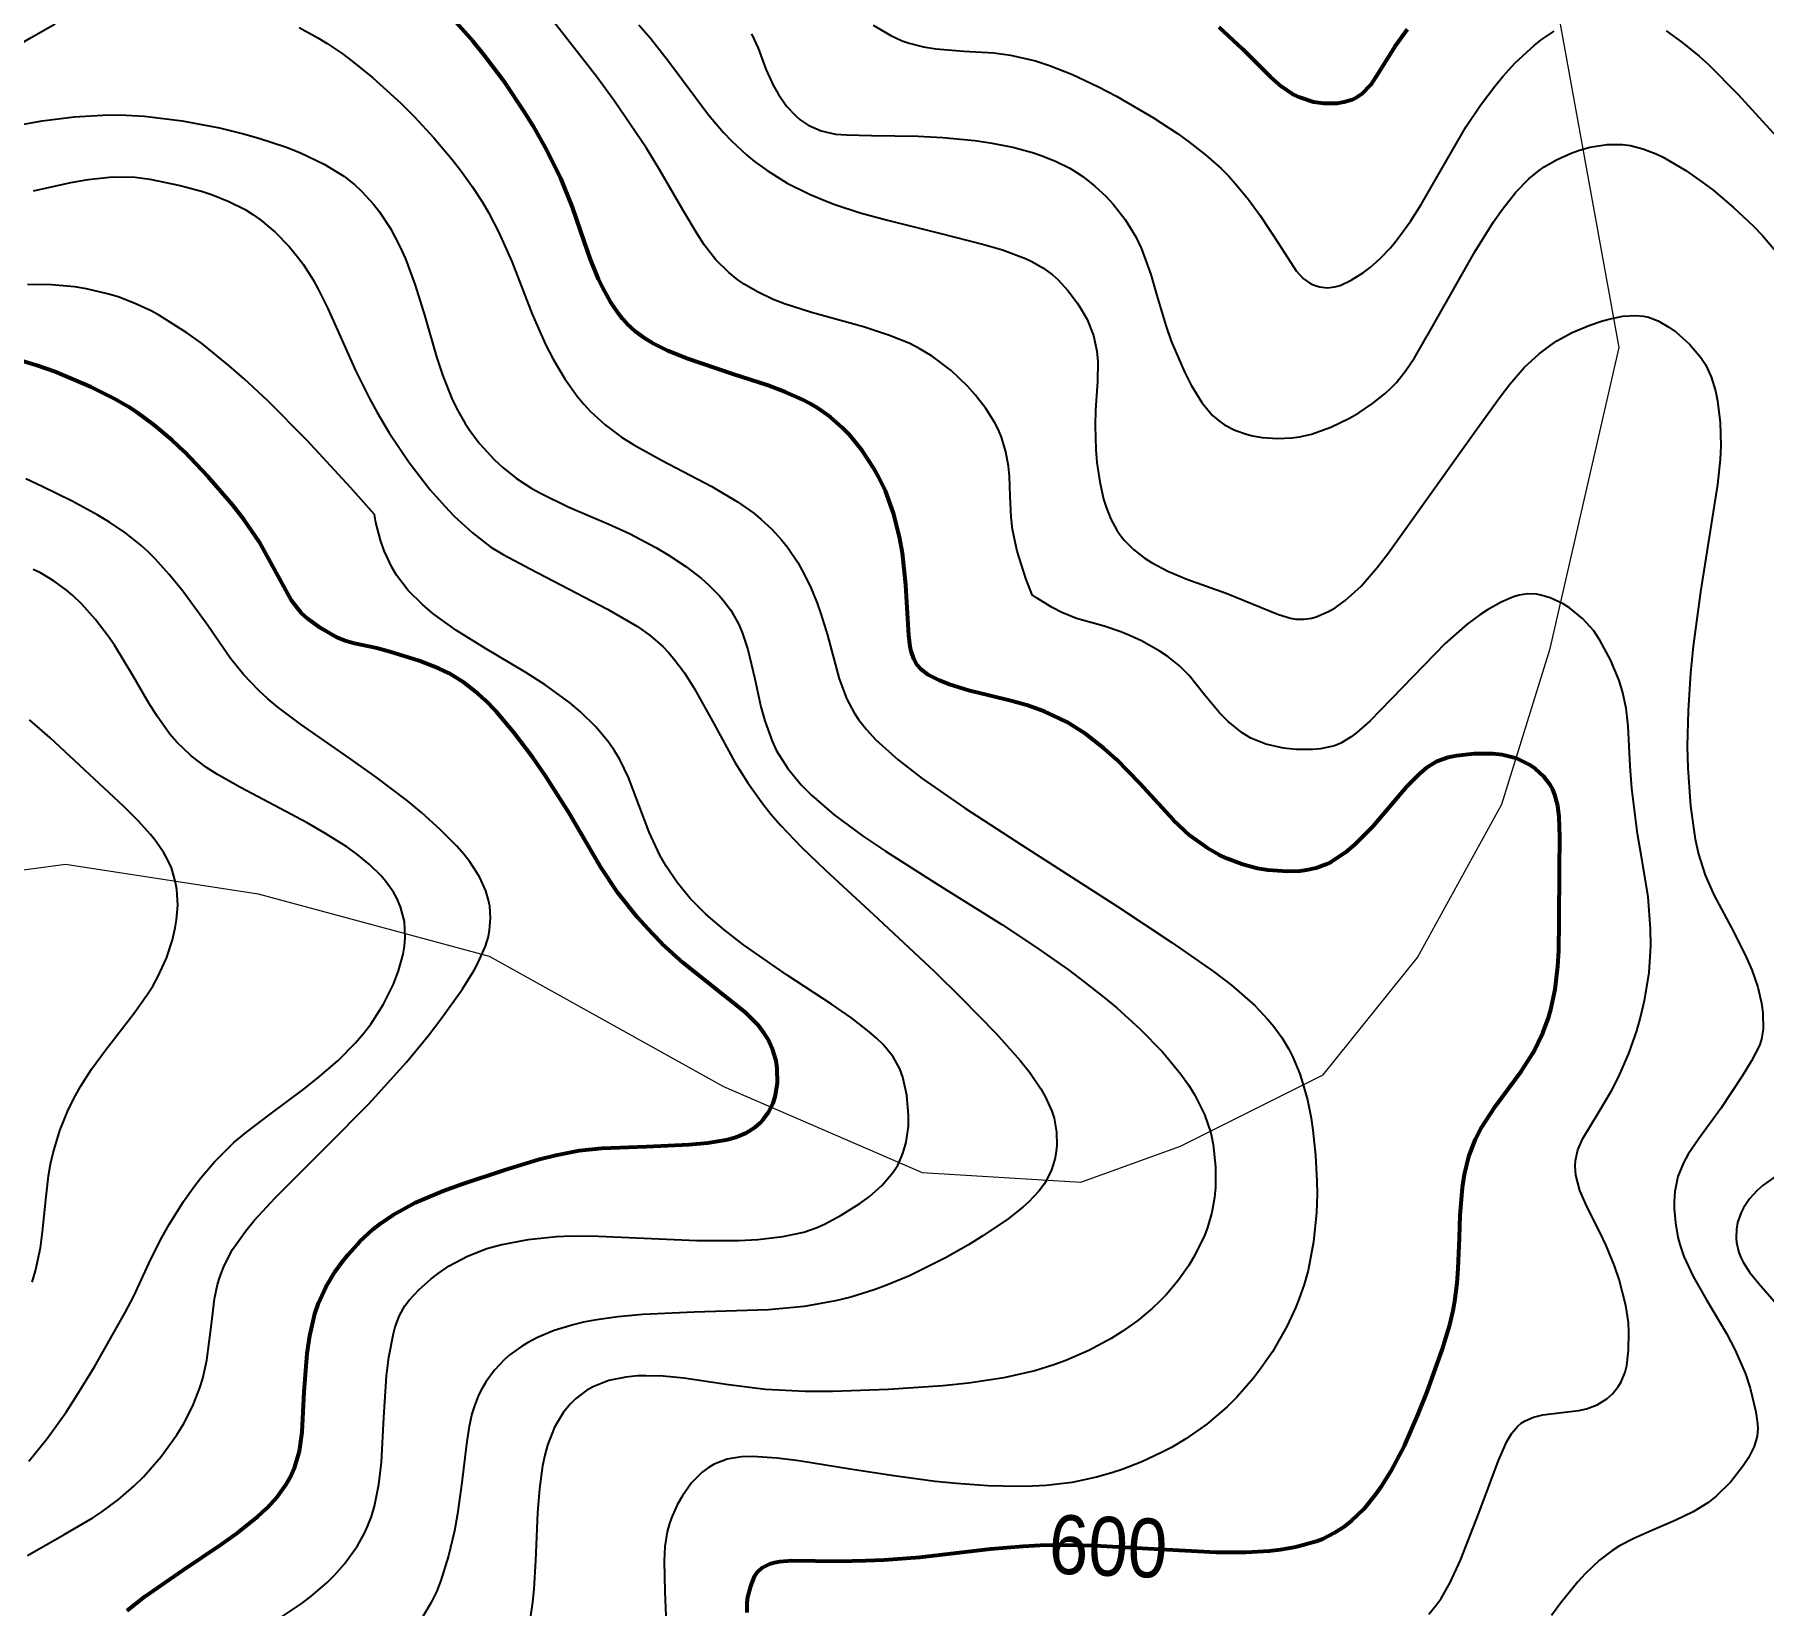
# Model space of a CAD drawing. Header units: metres. Extents: x 545098 to 555652, y 1854398 to 1862642.
# Drawn here: x 550343.5 to 550842.8, y 1857066.7 to 1857520.5 of the extents above; entities that cross this region are included whole.
import ezdxf
from ezdxf.enums import TextEntityAlignment as Align

# ---------------------------------------------------------------- set-up
doc = ezdxf.new("R2010")
doc.units = ezdxf.units.M
doc.header["$LTSCALE"] = 6.8
for name, color, linetype, lineweight in [('1', 7, 'Continuous', 25), ('2', 7, 'Continuous', 53), ('53', 7, 'Continuous', 13)]:
    doc.layers.add(name, color=color, linetype=linetype, lineweight=lineweight)
doc.layers.add('4', color=7, linetype='Continuous')

msp = doc.modelspace()

# ---------------------------------------------------------------- linework, layer by layer
at = {"layer": '1'}
for points in [[(550598.94, 1857429.89), (550596.25, 1857431.24), (550590.36, 1857433.64), (550582.87, 1857436.06), (550567.88, 1857440.25), (550560.07, 1857442.75), (550556.79, 1857444.04), (550552.28, 1857446.18), (550548.47, 1857448.42), (550546.62, 1857449.69), (550543.96, 1857451.78), (550540.24, 1857455.44), (550536.9, 1857459.75), (550534.82, 1857462.94), (550530.75, 1857469.9), (550524.1, 1857481.4), (550520.23, 1857487.69), (550510.99, 1857501.34), (550505.76, 1857508.44), (550489.84, 1857528.78)], [(550259.24, 1857522.89), (550266.4, 1857520.25), (550269.82, 1857518.73), (550273.15, 1857517.05), (550279.56, 1857513.43), (550291.31, 1857506.55), (550296.63, 1857504.14), (550299.15, 1857503.36), (550300.79, 1857503.01), (550303.99, 1857502.67), (550305.56, 1857502.68), (550308.68, 1857503.01), (550311.81, 1857503.73), (550313.92, 1857504.42), (550318.28, 1857506.19), (550326.14, 1857510.18), (550342.45, 1857519.73), (550349.37, 1857523.68)], [(550517.99, 1857523.36), (550521.36, 1857519.46), (550526.61, 1857512.86), (550538.15, 1857497.36), (550542.5, 1857492.23), (550544.8, 1857489.79), (550549.13, 1857485.75), (550551.42, 1857483.87), (550555.03, 1857481.22), (550560.88, 1857477.61), (550567.31, 1857474.4), (550570.76, 1857472.94), (550574.37, 1857471.57), (550581.96, 1857469.08), (550589.78, 1857466.88), (550604.89, 1857463.13), (550617.67, 1857459.89), (550623.01, 1857458.32), (550629.65, 1857455.88), (550631.51, 1857455.02), (550634.73, 1857453.19), (550637.43, 1857451.2), (550639.02, 1857449.77), (550641.9, 1857446.62), (550644.57, 1857443.07), (550645.8, 1857441.17), (550647.45, 1857438.21), (550649.32, 1857433.64), (550650.31, 1857429.06), (550650.57, 1857426.05), (550650.48, 1857420.28), (550649.92, 1857412.07), (550649.78, 1857407.56), (550650, 1857400.66), (550650.33, 1857396.94), (550651.14, 1857391.28), (550652.22, 1857386.35), (550652.94, 1857383.96), (550654.3, 1857380.52), (550656.04, 1857377.31), (550657.08, 1857375.81), (550658.25, 1857374.38), (550660.91, 1857371.74), (550663.93, 1857369.39), (550666.12, 1857367.98), (550670.78, 1857365.5), (550676.3, 1857363.19), (550687.63, 1857359.14), (550702.81, 1857352.99), (550706.24, 1857351.96), (550707.81, 1857351.68), (550710.09, 1857351.6), (550712.42, 1857351.95), (550713.65, 1857352.29), (550717.19, 1857353.83), (550719.09, 1857354.93), (550722.05, 1857357.03), (550726.63, 1857361.18), (550731.3, 1857366.56), (550734.55, 1857370.83), (550741.76, 1857380.9), (550760.28, 1857406.86), (550766.76, 1857415.87), (550769.59, 1857419.56), (550773.73, 1857424.31), (550778.06, 1857428.32), (550781.1, 1857430.63), (550783.2, 1857432.02)], [(550585.66, 1857523.28), (550590.8, 1857520.31), (550594.07, 1857518.77), (550596.07, 1857518.03), (550600.2, 1857517), (550603.8, 1857516.44), (550611.92, 1857515.71), (550620.54, 1857515.22), (550625.31, 1857514.61), (550632.54, 1857512.95), (550636.59, 1857511.65), (550643.29, 1857509.01), (550650.74, 1857505.48), (550655.98, 1857502.71), (550666.65, 1857496.47), (550673.56, 1857491.96), (550676.9, 1857489.59), (550681.69, 1857485.84), (550686.2, 1857481.81), (550688.32, 1857479.68), (550690.36, 1857477.46), (550694.13, 1857472.87), (550697.48, 1857468.28), (550702.85, 1857460.08), (550707.89, 1857452.31), (550709.91, 1857450.08), (550712.11, 1857448.57), (550713.67, 1857447.92), (550714.72, 1857447.63), (550716.81, 1857447.39), (550719.06, 1857447.64), (550720.56, 1857448.09), (550723.72, 1857449.59), (550727.3, 1857451.84), (550729.21, 1857453.27), (550732.14, 1857455.83), (550735.09, 1857458.93), (550737.06, 1857461.3), (550741, 1857466.75), (550743.97, 1857471.46), (550750.1, 1857482.13), (550756.99, 1857493.94), (550761.11, 1857500.14), (550765.3, 1857505.71), (550767.57, 1857508.44), (550771.12, 1857512.34), (550776.71, 1857517.51), (550778.61, 1857518.99), (550782.41, 1857521.55)], [(550419.89, 1857522.54), (550425.25, 1857519.64), (550428.01, 1857517.94), (550432.28, 1857515.05), (550435.2, 1857512.89), (550441.19, 1857508.05), (550449.22, 1857500.74), (550453.15, 1857496.82), (550458.82, 1857490.7), (550464.09, 1857484.45), (550466.52, 1857481.32), (550469.86, 1857476.67), (550472.8, 1857472.1), (550474.54, 1857469.12), (550477.6, 1857463.31), (550481.33, 1857454.97), (550487.23, 1857439.77), (550491.17, 1857430.83), (550493.28, 1857426.73), (550496.63, 1857421.08), (550500.22, 1857416.04), (550502.11, 1857413.75), (550504.08, 1857411.63), (550508.31, 1857407.77), (550513.04, 1857404.26), (550516.54, 1857402.03), (550524.59, 1857397.55), (550539.08, 1857390.02), (550546.5, 1857385.56), (550551.17, 1857382.24), (550553.37, 1857380.46), (550556.46, 1857377.63), (550559.23, 1857374.59), (550560.91, 1857372.46), (550563.89, 1857368.01), (550565.21, 1857365.72), (550567.54, 1857361.03), (550569.48, 1857356.3), (550570.59, 1857353.16), (550572.45, 1857347.04), (550575.84, 1857334.43), (550578.12, 1857328.52), (550580.21, 1857324.63), (550581.49, 1857322.69), (550583.76, 1857319.77), (550586.46, 1857316.82), (550592.86, 1857311.01), (550599.84, 1857305.57), (550612.03, 1857297.14), (550628.52, 1857286.44), (550656.27, 1857268.62), (550672, 1857258.24), (550684.03, 1857249.86), (550689.2, 1857245.91), (550695.93, 1857240.02), (550699.73, 1857236.01), (550701.43, 1857233.94), (550703.72, 1857230.74), (550705.72, 1857227.4), (550706.89, 1857225.09), (550708.89, 1857220.31), (550709.74, 1857217.83), (550711.13, 1857212.76), (550712.19, 1857207.52), (550712.72, 1857203.97), (550713.48, 1857196.72), (550713.86, 1857189.37), (550713.9, 1857185.67), (550713.74, 1857180.11), (550712.92, 1857171.77), (550711.29, 1857163.5), (550710.14, 1857159.41), (550708.73, 1857155.37), (550707.67, 1857152.7), (550705.25, 1857147.48), (550700.99, 1857140), (550697.8, 1857135.31), (550695.53, 1857132.34), (550690.74, 1857126.86), (550687.92, 1857124.06), (550682.07, 1857119.07), (550675.98, 1857114.83), (550671.82, 1857112.37), (550669.01, 1857110.88), (550663.33, 1857108.23), (550657.59, 1857105.97), (550654.67, 1857104.99)], [(550550.58, 1857520.79), (550552.47, 1857516.6)], [(550814.73, 1857521.57), (550819.29, 1857518.38), (550824.27, 1857514.31), (550826.92, 1857511.92), (550835.45, 1857503.36), (550853.75, 1857483.31)], [(550552.47, 1857516.6), (550554.69, 1857510.54), (550556.8, 1857505.91), (550558.2, 1857503.43), (550560.67, 1857499.87), (550563.23, 1857497.12), (550564.63, 1857495.93), (550566.89, 1857494.39), (550570.63, 1857492.72), (550574.83, 1857491.81), (550577.95, 1857491.53), (550585.22, 1857491.37), (550598.7, 1857491.16), (550605.85, 1857490.82), (550615.07, 1857489.95), (550619.52, 1857489.29), (550626.06, 1857487.99), (550631.73, 1857486.46), (550634.5, 1857485.54), (550638.55, 1857483.9), (550642.46, 1857481.92), (550644.36, 1857480.77), (550646.2, 1857479.53), (550649.72, 1857476.76), (550652.97, 1857473.71), (550654.96, 1857471.56), (550658.45, 1857467.13), (550661.52, 1857462.07), (550663.17, 1857458.61), (550665.86, 1857451.23), (550667.66, 1857445.13), (550670.26, 1857436.45), (550671.78, 1857431.99), (550675.47, 1857423.27), (550677.51, 1857419.29), (550680.64, 1857414.21), (550683.7, 1857410.51), (550685.77, 1857408.71), (550687.18, 1857407.75), (550690.18, 1857406.22), (550693.48, 1857405.07), (550695.25, 1857404.63), (550698.02, 1857404.14), (550702.46, 1857403.84), (550706.66, 1857404.06), (550708.86, 1857404.37), (550712.32, 1857405.14), (550717.91, 1857407.08), (550723.26, 1857409.69), (550725.97, 1857411.27), (550729.94, 1857413.93), (550733.61, 1857416.88), (550735.29, 1857418.45), (550736.83, 1857420.06), (550739.59, 1857423.46), (550742.06, 1857427.13), (550746.86, 1857435.49), (550759.51, 1857457.73), (550764.91, 1857466.39), (550767.49, 1857470.13), (550771.29, 1857474.97), (550775.09, 1857478.87), (550777.69, 1857481.02), (550779.48, 1857482.29), (550783.23, 1857484.49), (550787.29, 1857486.32), (550789.4, 1857487.08), (550792.66, 1857488), (550797.65, 1857488.78), (550802.13, 1857488.76), (550804.43, 1857488.46), (550808.02, 1857487.57), (550811.85, 1857486.1), (550813.89, 1857485.13), (550820.46, 1857481.26), (550825.07, 1857478.04), (550828.17, 1857475.68), (550834.23, 1857470.61), (550839.9, 1857465.25), (550842.56, 1857462.46), (550846.32, 1857458.1)], [(550339.77, 1857494.56), (550345.67, 1857495.61), (550354.94, 1857496.81), (550364.77, 1857497.36), (550369.92, 1857497.3), (550375.23, 1857496.98), (550386.11, 1857495.66), (550396.92, 1857493.58), (550403.83, 1857491.88), (550408.21, 1857490.63)], [(550408.21, 1857490.63), (550416.24, 1857487.97), (550420.24, 1857486.4), (550427.14, 1857483.12), (550432.8, 1857479.59), (550436, 1857477.08), (550437.92, 1857475.31), (550441.36, 1857471.56), (550443.1, 1857469.31), (550446.24, 1857464.5), (550448.97, 1857459.34), (550450.59, 1857455.72), (550453.44, 1857448.12), (550456.19, 1857439.19), (550459.59, 1857427.43), (550461.36, 1857421.97), (550463.99, 1857415.38), (550465.45, 1857412.37), (550467.84, 1857408.15), (550469.14, 1857406.15), (550471.97, 1857402.36), (550476.27, 1857397.66), (550478.68, 1857395.45), (550482.66, 1857392.32), (550487.13, 1857389.4), (550489.56, 1857388.02), (550497.6, 1857384.13), (550509.33, 1857379.07), (550515.27, 1857376.35), (550522.91, 1857372.35), (550526.52, 1857370.21), (550531.59, 1857366.85), (550536.11, 1857363.37), (550538.13, 1857361.6), (550541.29, 1857358.41), (550542.68, 1857356.76), (550544.53, 1857354.2), (550546.86, 1857350.06), (550547.84, 1857347.82), (550549.5, 1857342.9), (550551.46, 1857334.41), (550553.25, 1857326.28), (550554.35, 1857322.23), (550556.48, 1857316.39), (550557.81, 1857313.65), (550561.03, 1857308.52), (550564.92, 1857303.78), (550567.84, 1857300.8), (550574.41, 1857295.1), (550582.85, 1857288.88), (550589.23, 1857284.6), (550604.39, 1857275.02), (550622.85, 1857263.4), (550632.58, 1857256.98), (550642.09, 1857250.31), (550646.65, 1857246.91), (550652.42, 1857242.36), (550656.04, 1857239.32), (550662.72, 1857233.28), (550669.24, 1857226.63), (550674.57, 1857220.22), (550676.76, 1857217.15), (550678.61, 1857214.17), (550681.41, 1857208.51), (550683.19, 1857203.2), (550683.92, 1857199.84), (550684.6, 1857193.46), (550684.58, 1857187.45), (550684.31, 1857184.54), (550683.54, 1857180.24), (550682.29, 1857175.93), (550681.47, 1857173.76), (550678.61, 1857167.87), (550676.84, 1857164.93), (550673.78, 1857160.6), (550670.27, 1857156.46), (550668.37, 1857154.49), (550666.36, 1857152.59), (550662.1, 1857149.05), (550657.56, 1857145.83), (550654.42, 1857143.87), (550647.95, 1857140.38), (550641.31, 1857137.45), (550637.86, 1857136.19), (550632.43, 1857134.53), (550623.44, 1857132.5), (550613.21, 1857130.97), (550605.81, 1857130.18), (550590.11, 1857129.06), (550573.98, 1857128.48), (550566.02, 1857128.51), (550554.55, 1857129.1), (550543.88, 1857130.4), (550530.96, 1857132.32), (550525.03, 1857132.94), (550520.04, 1857133.09), (550517.65, 1857133.01), (550514.2, 1857132.68), (550509.38, 1857131.67), (550505, 1857129.99), (550502.99, 1857128.87)], [(550343.16, 1857475.38), (550353.92, 1857477.77), (550358.91, 1857478.68), (550365.95, 1857479.44), (550372.53, 1857479.31), (550376.8, 1857478.78), (550385.51, 1857476.94), (550391.68, 1857475.26), (550394.84, 1857474.23), (550399.59, 1857472.35), (550404.26, 1857469.99), (550406.53, 1857468.6), (550408.75, 1857467.04), (550413, 1857463.48), (550416.97, 1857459.35), (550419.44, 1857456.33), (550421, 1857454.19), (550423.91, 1857449.68), (550425.41, 1857447.01), (550428.2, 1857441.42), (550436.16, 1857423.5), (550440.2, 1857415.38), (550442.4, 1857411.37), (550445.91, 1857405.45), (550451.62, 1857396.93), (550457.77, 1857389.04), (550461.95, 1857384.3), (550464.69, 1857381.43), (550469.93, 1857376.55), (550475.29, 1857372.49), (550478.8, 1857370.32), (550486.61, 1857366.22), (550508.93, 1857354.58), (550517.6, 1857349.51), (550521.39, 1857346.81), (550524.89, 1857343.76), (550526.53, 1857342.06), (550528.13, 1857340.21), (550531.17, 1857336.11), (550534.09, 1857331.54), (550539.77, 1857321.34), (550545.85, 1857310.18), (550549.49, 1857304.32), (550553.79, 1857298.29), (550556.26, 1857295.22), (550558.96, 1857292.11), (550565.02, 1857285.76), (550571.83, 1857279.18), (550587.12, 1857265.09), (550603.36, 1857249.82), (550611.09, 1857242.29), (550621.25, 1857231.92), (550628.18, 1857224.14), (550630.9, 1857220.71), (550634.14, 1857215.99), (550635.4, 1857213.78), (550637.29, 1857209.55), (550637.93, 1857207.49), (550638.67, 1857203.48), (550638.74, 1857199.63), (550638.46, 1857197.17), (550638.13, 1857195.59)], [(550448.9, 1857150.5), (550450.45, 1857153.28), (550451.65, 1857154.93), (550454.51, 1857158.03), (550458.03, 1857161.1), (550460.02, 1857162.61), (550463.24, 1857164.78), (550468.5, 1857167.62), (550474.13, 1857169.79), (550478.04, 1857170.9), (550486.03, 1857172.43), (550494.26, 1857173.27), (550498.74, 1857173.45), (550506.36, 1857173.4), (550534.76, 1857172.13), (550546.9, 1857172.15), (550552.37, 1857172.44), (550559.61, 1857173.25), (550565.63, 1857174.58), (550569.25, 1857175.83), (550571.61, 1857176.86), (550576.49, 1857179.44), (550581.82, 1857182.81), (550584.49, 1857184.8), (550588.26, 1857188.14), (550591.47, 1857191.9), (550592.77, 1857193.94), (550593.81, 1857196.08), (550594.38, 1857197.55), (550595.22, 1857200.58), (550595.85, 1857205.2), (550595.92, 1857208.26), (550595.43, 1857214.1), (550594.3, 1857219.29), (550593.39, 1857221.71), (550591.42, 1857225.24), (550588.54, 1857228.77), (550586.69, 1857230.58), (550584.55, 1857232.45), (550579.5, 1857236.33), (550573.66, 1857240.38), (550560.84, 1857248.82), (550548.27, 1857257.53), (550542.52, 1857261.96), (550537.33, 1857266.44), (550535, 1857268.7), (550532.85, 1857270.98), (550529.08, 1857275.58), (550525.93, 1857280.28), (550524.11, 1857283.49), (550521.02, 1857290.15), (550514.97, 1857305.95), (550512.47, 1857311.1), (550511.01, 1857313.58), (550509.36, 1857315.98), (550505.58, 1857320.56), (550501.19, 1857324.86), (550497.98, 1857327.57), (550490.99, 1857332.69), (550485.35, 1857336.28), (550473.72, 1857343.16), (550465.31, 1857348.37), (550458.54, 1857353.28), (550455.48, 1857355.87), (550451.4, 1857359.97), (550448.01, 1857364.35), (550446.61, 1857366.66), (550444.4, 1857371.43), (550443.34, 1857374.5), (550442.04, 1857379.54), (550441.62, 1857381.93), (550434.72, 1857389.69), (550422.08, 1857403.34), (550410.82, 1857414.71), (550403.98, 1857421.1), (550399.69, 1857424.88), (550391.69, 1857431.35), (550387.48, 1857434.4), (550379.59, 1857439.35), (550377.1, 1857440.69), (550372.26, 1857442.96), (550367.58, 1857444.73), (550364.52, 1857445.68), (550358.49, 1857447.08), (550355.1, 1857447.63), (550348.31, 1857448.27), (550341.46, 1857448.36)], [(550783.2, 1857432.02), (550787.55, 1857434.44), (550792.65, 1857436.63), (550796.02, 1857437.75), (550798.18, 1857438.35), (550802.18, 1857439.14), (550805.99, 1857439.4), (550808.22, 1857439.18), (550809.63, 1857438.87), (550812.38, 1857437.83), (550815.54, 1857436.03), (550817.62, 1857434.54), (550821.51, 1857431.1), (550824.73, 1857427.28), (550826.06, 1857425.18), (550827.71, 1857421.67), (550828.94, 1857417.65), (550829.56, 1857414.74), (550830.34, 1857408.51), (550830.55, 1857401.73), (550830.36, 1857397.77), (550829.6, 1857390.58), (550824.61, 1857359.52), (550822.57, 1857343.88), (550821.81, 1857336.18), (550821.05, 1857325.12), (550820.84, 1857314.97), (550820.96, 1857308.74), (550821.72, 1857297.58), (550823.07, 1857288.05), (550824.04, 1857283.76), (550825.97, 1857277.73), (550828.52, 1857272), (550834.41, 1857260.99), (550837.96, 1857253.79), (550839.44, 1857250.3), (550841.19, 1857245.3), (550842.29, 1857240.72), (550842.69, 1857237.95), (550842.79, 1857233.19), (550842.32, 1857230.31), (550841.69, 1857228.45), (550839.39, 1857224.03), (550836.67, 1857219.6), (550830.54, 1857210.32), (550824.03, 1857201.4), (550821.12, 1857197.06), (550819.76, 1857194.59), (550818.13, 1857190.59), (550817.24, 1857186.29), (550817.05, 1857183.32), (550817.07, 1857181.31), (550817.42, 1857177.24), (550818.15, 1857173.11), (550818.71, 1857170.96), (550819.87, 1857167.55), (550822.53, 1857161.77), (550826.37, 1857155.02), (550832.13, 1857145.25), (550834.7, 1857140.41), (550837.61, 1857133.61), (550838.98, 1857129.51), (550840.63, 1857122.64), (550841.12, 1857119.17), (550841.18, 1857117.69), (550841.01, 1857115.64), (550840.15, 1857112.63), (550838.49, 1857109.34), (550837.01, 1857107.03), (550833.42, 1857102.45), (550829.18, 1857098.27), (550826.74, 1857096.37), (550822.52, 1857093.76), (550817.52, 1857091.37), (550809.71, 1857088.02), (550805.38, 1857086.05), (550801.27, 1857083.9), (550799.07, 1857082.5), (550795.47, 1857079.74), (550791.45, 1857075.9), (550789.24, 1857073.48), (550784.36, 1857067.47), (550781.66, 1857063.79)], [(550801.01, 1857130.09), (550801.73, 1857131.27), (550802.89, 1857134.06), (550803.37, 1857136.05), (550803.88, 1857140.44), (550803.99, 1857145.57), (550803.82, 1857148.49), (550803.12, 1857153.38), (550801.2, 1857160.83), (550799.84, 1857164.79), (550797.39, 1857170.73), (550795.54, 1857174.57), (550791.89, 1857181.77), (550789.78, 1857186.63), (550788.67, 1857190.97), (550788.48, 1857193.59), (550788.57, 1857195.23), (550789.23, 1857198.32), (550790.62, 1857201.58), (550795.13, 1857208.92), (550799.05, 1857215.58), (550801.08, 1857219.53), (550803.99, 1857226.18), (550806.27, 1857232.75), (550807.25, 1857236.21), (550808.5, 1857241.51), (550809.78, 1857249.51), (550810.27, 1857257.27), (550810.23, 1857262.22), (550809.5, 1857271.41), (550808.91, 1857275.59), (550807.53, 1857283.52), (550806.48, 1857289.58), (550804.82, 1857302.73), (550804.31, 1857309.21), (550803.73, 1857320.74), (550803.17, 1857325.9), (550802.1, 1857330.79), (550801.13, 1857333.91), (550798.67, 1857339.91), (550795.62, 1857345.59), (550793.81, 1857348.24), (550790.61, 1857351.85), (550786.8, 1857354.91), (550784.98, 1857356.04), (550781.27, 1857357.79), (550778.56, 1857358.61), (550777.27, 1857358.83), (550774.76, 1857358.92), (550772.29, 1857358.56), (550770.62, 1857358.09), (550767.09, 1857356.59), (550763.12, 1857354.38), (550760.92, 1857352.93), (550757.28, 1857350.19), (550750.95, 1857344.59), (550729.13, 1857322.2), (550725.43, 1857318.91), (550723.8, 1857317.66), (550720.81, 1857315.84), (550718.9, 1857315.04), (550714.91, 1857314.15), (550712.69, 1857313.96), (550707.9, 1857313.98), (550704.23, 1857314.36), (550699.07, 1857315.5), (550694.74, 1857317.3), (550692.3, 1857318.77), (550688.27, 1857322.04), (550685.76, 1857324.56), (550681.43, 1857329.8), (550676.99, 1857335.4), (550674.19, 1857338.19), (550670.78, 1857340.84), (550668.29, 1857342.48), (550663.18, 1857345.35), (550659.55, 1857347.06), (550657.19, 1857348.01), (550652.37, 1857349.59), (550644.42, 1857351.85), (550640.2, 1857353.53), (550637.39, 1857354.99), (550632.87, 1857357.81), (550631.58, 1857358.7), (550629.75, 1857363.43), (550627.25, 1857371.32), (550625.96, 1857377.57), (550625.56, 1857381.08), (550625.3, 1857387.21), (550625.03, 1857392.98), (550624.75, 1857395.81), (550624, 1857400.03), (550622.74, 1857404.22), (550621.87, 1857406.32), (550620.82, 1857408.41), (550618.25, 1857412.54), (550615.18, 1857416.5), (550612.94, 1857419), (550608.22, 1857423.51), (550602.77, 1857427.63), (550598.94, 1857429.89)], [(550341.41, 1857081.1), (550352.01, 1857087.17), (550360.26, 1857092.02), (550362.85, 1857093.73), (550367.71, 1857097.34), (550372.17, 1857101.18), (550374.94, 1857103.9), (550380.03, 1857109.69), (550384.54, 1857115.99), (550386.53, 1857119.29), (550389.14, 1857124.4), (550391.22, 1857129.62), (550392.04, 1857132.26), (550393.23, 1857137.54), (550394.55, 1857147.95), (550395.47, 1857155.33), (550396.34, 1857159.47), (550396.93, 1857161.51), (550398.1, 1857164.62), (550400.66, 1857169.51), (550404.45, 1857174.92), (550406.9, 1857177.9), (550412.97, 1857184.49), (550428.09, 1857199.55), (550440.05, 1857211.64), (550450.86, 1857223.64), (550457.13, 1857231.25), (550460.83, 1857236.04), (550466.98, 1857244.7), (550470.39, 1857250.21), (550471.72, 1857252.69), (550473.69, 1857257.22), (550474.54, 1857260.01), (550474.9, 1857261.79), (550475.2, 1857265.28), (550474.95, 1857268.75), (550474.61, 1857270.5), (550473.81, 1857273.15), (550471.93, 1857277.25), (550469.15, 1857281.53), (550467.41, 1857283.76), (550465.42, 1857286.06), (550460.74, 1857290.83), (550455.23, 1857295.79), (550451.15, 1857299.16), (550442.15, 1857306.01), (550434.84, 1857311.16), (550420.26, 1857321.32), (550413.76, 1857326.25), (550410.87, 1857328.66), (550408.27, 1857331.04), (550403.82, 1857335.69), (550400.1, 1857340.31), (550393.5, 1857349.77), (550386.29, 1857359.73), (550382.37, 1857364.58), (550378.3, 1857369.08), (550376.23, 1857371.14), (550374.12, 1857373.06), (550369.78, 1857376.53), (550365.13, 1857379.66), (550361.78, 1857381.66), (550354.3, 1857385.71), (550345.62, 1857390.02), (550340.93, 1857392.17)], [(550420.95, 1857215.67), (550425.21, 1857219.04), (550431.03, 1857224.07), (550436.17, 1857229.23), (550438.47, 1857231.91), (550440.59, 1857234.68), (550444.27, 1857240.4), (550447.15, 1857246.2), (550448.59, 1857250.01), (550449.91, 1857254.89), (550450.3, 1857257.21), (550450.51, 1857259.7), (550450.27, 1857264.31), (550449.2, 1857268.49), (550448.08, 1857271.08), (550447.16, 1857272.73), (550444.96, 1857275.86), (550443.52, 1857277.55), (550440.23, 1857280.79), (550436.43, 1857283.89), (550433.61, 1857285.9), (550427.35, 1857289.85), (550422.16, 1857292.8), (550411.13, 1857298.66), (550402.98, 1857302.97), (550396.27, 1857306.78), (550393.13, 1857308.81), (550388.68, 1857312.18), (550384.53, 1857316.15), (550382.56, 1857318.43), (550378.83, 1857323.6), (550376.45, 1857327.4), (550371.81, 1857335.36), (550366.54, 1857344.09), (550364.72, 1857346.77), (550360.96, 1857351.67), (550357.09, 1857355.95), (550354.47, 1857358.47), (550352.7, 1857359.98), (550349.16, 1857362.64), (550345.13, 1857365.03), (550343.07, 1857366)], [(550342.76, 1857160.1), (550343.77, 1857163.34), (550345.18, 1857170.05), (550345.79, 1857174.63), (550346.71, 1857183.9), (550347.53, 1857190.79), (550348.1, 1857194.16), (550348.83, 1857197.47), (550350.77, 1857203.89), (550353.3, 1857210.05), (550355.29, 1857214.03), (550356.75, 1857216.62), (550359.94, 1857221.66), (550363.92, 1857227.14), (550372.17, 1857237.73), (550375.92, 1857242.99), (550377.59, 1857245.65), (550379.08, 1857248.33), (550381.54, 1857253.72), (550383.3, 1857259.04), (550384.09, 1857262.51), (550384.46, 1857264.75), (550384.8, 1857269.06), (550384.57, 1857273.56), (550384.21, 1857275.69), (550382.99, 1857279.77), (550381.8, 1857282.39), (550380.84, 1857284.12), (550378.52, 1857287.54), (550376.97, 1857289.47), (550373.38, 1857293.41), (550369.21, 1857297.53), (550347.99, 1857317.35), (550342.01, 1857322.6)], [(550341.78, 1857108.37), (550347.12, 1857114.97), (550352.55, 1857122.56), (550355.29, 1857126.74), (550360.75, 1857135.64), (550369.6, 1857151.3), (550372.13, 1857156.02), (550377.04, 1857166.76), (550380.24, 1857172.98), (550382.35, 1857176.73), (550386.48, 1857183.39), (550389.52, 1857187.7), (550391.51, 1857190.29), (550395.41, 1857194.85), (550401.05, 1857200.42), (550404.67, 1857203.48), (550411.56, 1857208.67), (550420.95, 1857215.67)], [(550638.13, 1857195.59), (550637.18, 1857192.57), (550635.86, 1857189.75), (550635.03, 1857188.39), (550633.55, 1857186.37), (550630.69, 1857183.32), (550628.93, 1857181.74), (550624.68, 1857178.41), (550617.41, 1857173.49), (550613.24, 1857170.93), (550606.57, 1857167.15), (550596.16, 1857161.97), (550589.31, 1857159.12), (550585.93, 1857157.89), (550579.23, 1857155.8), (550574.77, 1857154.68), (550565.8, 1857153.04), (550555.5, 1857152.07), (550533.99, 1857151.42), (550519.12, 1857150.73), (550511.92, 1857150.07), (550505.15, 1857149.12), (550501.99, 1857148.52), (550499, 1857147.82), (550493.54, 1857146.15), (550488.73, 1857144.13), (550485.85, 1857142.61), (550484.08, 1857141.51), (550480.85, 1857139.16), (550479.21, 1857137.73), (550476.3, 1857134.69), (550473.87, 1857131.39), (550472.51, 1857129.05), (550471.72, 1857127.44), (550470.4, 1857124.07), (550469.81, 1857122.1), (550468.9, 1857117.91), (550468.21, 1857113.29), (550466.88, 1857102.18), (550465.58, 1857093.13), (550464.71, 1857088.3), (550463.04, 1857081), (550460.85, 1857073.95), (550459.53, 1857070.64), (550458.05, 1857067.53), (550454.65, 1857061.86)], [(550846.43, 1857190.77), (550842.72, 1857188.13), (550841.05, 1857186.63), (550838.84, 1857184.19), (550837.06, 1857181.57), (550836.36, 1857180.2), (550835.37, 1857177.37), (550835.02, 1857175.44), (550834.93, 1857172.85), (550835.06, 1857171.55), (550835.73, 1857168.67), (550836.28, 1857167.26), (550836.97, 1857165.88), (550838.82, 1857163.03), (550841.38, 1857159.81), (550849.1, 1857150.91)], [(550414.39, 1857063.14), (550420.43, 1857067.19), (550423.28, 1857069.32), (550427.94, 1857073.32), (550430.06, 1857075.41), (550432.97, 1857078.69), (550436.7, 1857083.9), (550438.73, 1857087.57), (550439.6, 1857089.47), (550440.74, 1857092.4), (550441.65, 1857095.42), (550442.93, 1857101.68), (550443.65, 1857108.13), (550444.3, 1857121.04), (550445.14, 1857133.08), (550445.78, 1857138.44), (550447.09, 1857145.3), (550447.64, 1857147.2), (550448.9, 1857150.5)], [(550502.99, 1857128.87), (550499.72, 1857126.43), (550498.23, 1857124.98), (550496.2, 1857122.52), (550493.62, 1857118.17), (550491.61, 1857113.02), (550490.82, 1857110.15), (550490.19, 1857107.08), (550489.29, 1857100.47), (550488.77, 1857093.5), (550488.18, 1857079.68), (550487.67, 1857071.4), (550487.29, 1857067.61), (550486.49, 1857062.35)], [(550746.17, 1857064.21), (550748.35, 1857066.76), (550749.72, 1857068.73), (550752.37, 1857073.38), (550755.31, 1857079.76), (550760.63, 1857093.36), (550766.35, 1857108.55), (550768.74, 1857114.11), (550770.17, 1857116.51), (550771.89, 1857118.53), (550772.89, 1857119.36), (550773.98, 1857120.05), (550776.43, 1857121.07), (550779.1, 1857121.73), (550784.58, 1857122.41), (550789.51, 1857123.03), (550791.73, 1857123.51), (550794.81, 1857124.65), (550797.58, 1857126.4), (550799.2, 1857127.87), (550801.01, 1857130.09)], [(550654.67, 1857104.99), (550650.2, 1857103.72), (550643.18, 1857102.25), (550635.67, 1857101.35), (550631.68, 1857101.12), (550627.51, 1857101.04), (550618.78, 1857101.27), (550609.71, 1857101.93), (550603.61, 1857102.56), (550591.62, 1857104.11), (550579.01, 1857106.08), (550564.26, 1857108.44), (550557.96, 1857109.26), (550550.8, 1857109.73), (550547.68, 1857109.62), (550543.48, 1857108.93), (550539.74, 1857107.49), (550538, 1857106.46), (550536.33, 1857105.2), (550533.25, 1857102.11), (550530.58, 1857098.41), (550529.06, 1857095.73), (550527.43, 1857091.99), (550526.79, 1857090.1), (550526.23, 1857087.98), (550525.54, 1857083.75), (550525.29, 1857079.5), (550525.55, 1857070.75), (550526.04, 1857056.67)]]:
    msp.add_lwpolyline(points, dxfattribs=at)
at = {"layer": '2'}
for points in [[(550473.36, 1857514.63), (550470.18, 1857518.51), (550465.15, 1857524.11)], [(550739.89, 1857521.98), (550736.4, 1857517.07), (550731.79, 1857509.65), (550729.34, 1857505.9), (550726.9, 1857503.38), (550725.2, 1857502.26), (550724.04, 1857501.71), (550721.62, 1857500.98), (550719.74, 1857500.67), (550715.85, 1857500.6), (550712.87, 1857501.03), (550708.88, 1857502.31), (550706.85, 1857503.33), (550703.73, 1857505.44), (550700.43, 1857508.35), (550692.48, 1857516.28), (550685.58, 1857522.7)], [(550782.68, 1857244.64), (550783.47, 1857251.37), (550783.71, 1857255.87), (550783.86, 1857264.48), (550783.95, 1857279.24), (550784.01, 1857288.65), (550783.87, 1857294.53), (550783.45, 1857297.76), (550782.62, 1857300.92), (550782, 1857302.41), (550781.24, 1857303.81), (550779.31, 1857306.32), (550776.96, 1857308.43), (550775.23, 1857309.6), (550771.57, 1857311.38), (550767.39, 1857312.47), (550764.63, 1857312.77), (550759.25, 1857312.73), (550754.18, 1857312.2), (550751.81, 1857311.7), (550748.49, 1857310.51), (550745.47, 1857308.67), (550743.57, 1857307.09), (550739.78, 1857303.18), (550730.01, 1857291.79), (550724.82, 1857286.56), (550722.08, 1857284.23), (550717.88, 1857281.44), (550716.48, 1857280.75), (550713.68, 1857279.72), (550710.88, 1857279.1), (550709.01, 1857278.86), (550705.28, 1857278.72), (550699.64, 1857279.1), (550696.74, 1857279.6), (550692.18, 1857280.84), (550687.88, 1857282.51), (550685.66, 1857283.56), (550682.3, 1857285.46), (550677.28, 1857289.07), (550672.4, 1857293.62), (550662.69, 1857304.18), (550655.94, 1857311.1), (550652.44, 1857314.28), (550647.05, 1857318.52), (550641.49, 1857321.97), (550637.71, 1857323.85), (550635.17, 1857324.94), (550630.06, 1857326.77), (550626.23, 1857327.89), (550618.77, 1857329.69), (550613.57, 1857330.95), (550607.45, 1857332.84), (550604.82, 1857333.89), (550601.53, 1857335.61), (550599.31, 1857337.32), (550598.44, 1857338.33), (550597.39, 1857340.14), (550596.62, 1857342.42), (550596.34, 1857343.78), (550595.94, 1857346.99), (550595.5, 1857354.89), (550595.14, 1857361.6), (550594.14, 1857370.85), (550593.32, 1857375.46), (550591.6, 1857382.23), (550589.2, 1857388.68), (550587.24, 1857392.77), (550585.78, 1857395.39), (550582.53, 1857400.35), (550578.83, 1857404.92), (550576.77, 1857407.04), (550573.36, 1857410), (550569.52, 1857412.7), (550567.41, 1857413.93), (550565.16, 1857415.1), (550560.37, 1857417.23), (550555.31, 1857419.13), (550545.17, 1857422.47), (550531.91, 1857426.95), (550526.33, 1857429.21), (550521.94, 1857431.38), (550519.93, 1857432.59), (550517.12, 1857434.64), (550514.51, 1857437.06), (550513.28, 1857438.45), (550512.08, 1857439.96), (550509.81, 1857443.35), (550507.7, 1857447.17), (550506.38, 1857449.92), (550503.95, 1857455.81), (550502.28, 1857460.52), (550498.8, 1857470.68), (550495.44, 1857479.02), (550490.99, 1857487.98), (550487.46, 1857494.17), (550484.9, 1857498.33), (550479.36, 1857506.6), (550473.36, 1857514.63)], [(550461.5, 1857186.49), (550467.32, 1857188.62), (550478.97, 1857192.47), (550489.31, 1857195.59), (550494.03, 1857196.8), (550500.77, 1857198.13), (550507.33, 1857198.82), (550520.2, 1857199.25), (550532.56, 1857199.86), (550537.92, 1857200.38), (550543.66, 1857201.33), (550546.01, 1857201.97), (550549.03, 1857203.21), (550551.6, 1857204.84), (550553.08, 1857206.13), (550553.96, 1857207.08), (550555.47, 1857209.17), (550556.77, 1857211.78), (550557.39, 1857213.65), (550558.08, 1857217.64), (550557.99, 1857221.89), (550557.63, 1857224.07), (550556.65, 1857227.38), (550555.27, 1857230.36), (550554.33, 1857231.87), (550552.55, 1857234.22), (550548.82, 1857238), (550530.78, 1857252.39), (550524.78, 1857257.88), (550521.86, 1857260.82), (550517.65, 1857265.42), (550511.91, 1857272.6), (550507.03, 1857279.96), (550497.98, 1857295.46), (550491.02, 1857306.4), (550487.35, 1857311.71), (550481.91, 1857318.95), (550476.81, 1857324.94), (550473.59, 1857328.24), (550471.52, 1857330.15), (550467.48, 1857333.33), (550463.08, 1857336.03), (550460.2, 1857337.42), (550454.51, 1857339.62), (550446.18, 1857342.24), (550442.37, 1857343.22), (550440.05, 1857343.74), (550435.91, 1857344.61), (550433.21, 1857345.35), (550430.76, 1857346.33), (550425.98, 1857349.12), (550422.38, 1857351.74), (550420.5, 1857353.51), (550417.7, 1857357.04), (550408.42, 1857373.87), (550403.97, 1857380.34), (550400.64, 1857384.63), (550393.61, 1857392.8), (550386.63, 1857400.09), (550383.16, 1857403.36), (550377.91, 1857407.81), (550373.1, 1857411.33), (550370.57, 1857412.96), (550366.56, 1857415.31), (550359.84, 1857418.69), (550349.41, 1857423.07), (550343.86, 1857425.05), (550335.58, 1857427.54)], [(550549.25, 1857064.69), (550549.31, 1857067.46), (550549.53, 1857069.18), (550550.31, 1857072.32), (550551.45, 1857075.03), (550552.22, 1857076.2), (550553.76, 1857077.67), (550555.86, 1857078.76), (550557.16, 1857079.14), (550558.66, 1857079.42), (550562.17, 1857079.7), (550575.79, 1857079.53), (550583.59, 1857079.65), (550588.88, 1857079.88), (550599.13, 1857080.66), (550619.6, 1857083.07), (550629.01, 1857083.86), (550633.95, 1857084.1), (550641.64, 1857084.21), (550649.68, 1857084.01), (550666.81, 1857083.03), (550684.79, 1857082.13), (550693.29, 1857082.1), (550700.17, 1857082.49), (550703.35, 1857082.85), (550707.81, 1857083.62), (550713.76, 1857085.28), (550715.56, 1857085.99), (550718.89, 1857087.64), (550721.93, 1857089.61), (550723.84, 1857091.12), (550727.46, 1857094.61), (550730.92, 1857098.81), (550732.63, 1857101.24), (550735.2, 1857105.36), (550739.11, 1857112.86), (550743.12, 1857121.95), (550745.69, 1857128.4), (550750.04, 1857140.53), (550752.22, 1857147.79), (550753.2, 1857151.94), (550753.69, 1857154.57), (550754.35, 1857159.83), (550754.66, 1857164.03), (550755.02, 1857172.87), (550755.27, 1857179.42), (550755.89, 1857187.47), (550756.45, 1857191.2), (550757.73, 1857196.45), (550759.68, 1857201.39), (550761.33, 1857204.57), (550765.43, 1857210.91), (550772.81, 1857220.95), (550776.28, 1857226.36), (550779.11, 1857232.11), (550780.61, 1857236.14), (550781.44, 1857238.91), (550782.68, 1857244.64)], [(550434, 1857168.06), (550437.45, 1857171.82), (550441.29, 1857175.37), (550443.43, 1857177.08), (550447.03, 1857179.55), (550453.52, 1857183.11), (550461.5, 1857186.49)], [(550370.21, 1857065.2), (550375.33, 1857069.33), (550386.28, 1857076.9), (550397.17, 1857084.23), (550402.14, 1857087.78), (550407.92, 1857092.36), (550410.43, 1857094.67), (550413.73, 1857098.26), (550416.18, 1857101.69), (550417.22, 1857103.51), (550418.55, 1857106.42), (550420, 1857111.27), (550420.79, 1857116.73), (550421.38, 1857128.45), (550422.22, 1857139.48), (550422.97, 1857144.58), (550424.46, 1857150.99), (550425.5, 1857154.08), (550427.55, 1857158.63), (550430.26, 1857163.16), (550432.42, 1857166.12), (550434, 1857168.06)]]:
    msp.add_lwpolyline(points, dxfattribs=at)
at = {"layer": '53'}
msp.add_lwpolyline([(550307.89, 1857274.85), (550352.4, 1857280.85), (550408.04, 1857272.28), (550474.81, 1857254.29), (550542.44, 1857216.59), (550599.8, 1857191.75), (550645.68, 1857189.04), (550674.41, 1857199.36), (550715.67, 1857220.01), (550742.93, 1857253.93), (550767.24, 1857298.17), (550781.24, 1857343.15), (550801.13, 1857430.16), (550773.14, 1857584.65)], dxfattribs=at)

# ---------------------------------------------------------------- texts
at = {"layer": '4', "width": 0.9}
msp.add_text('600', height=17, rotation=357.657, dxfattribs=at).set_placement((550653.22, 1857075.3), align=Align.CENTER)

doc.saveas('drawing.dxf')
